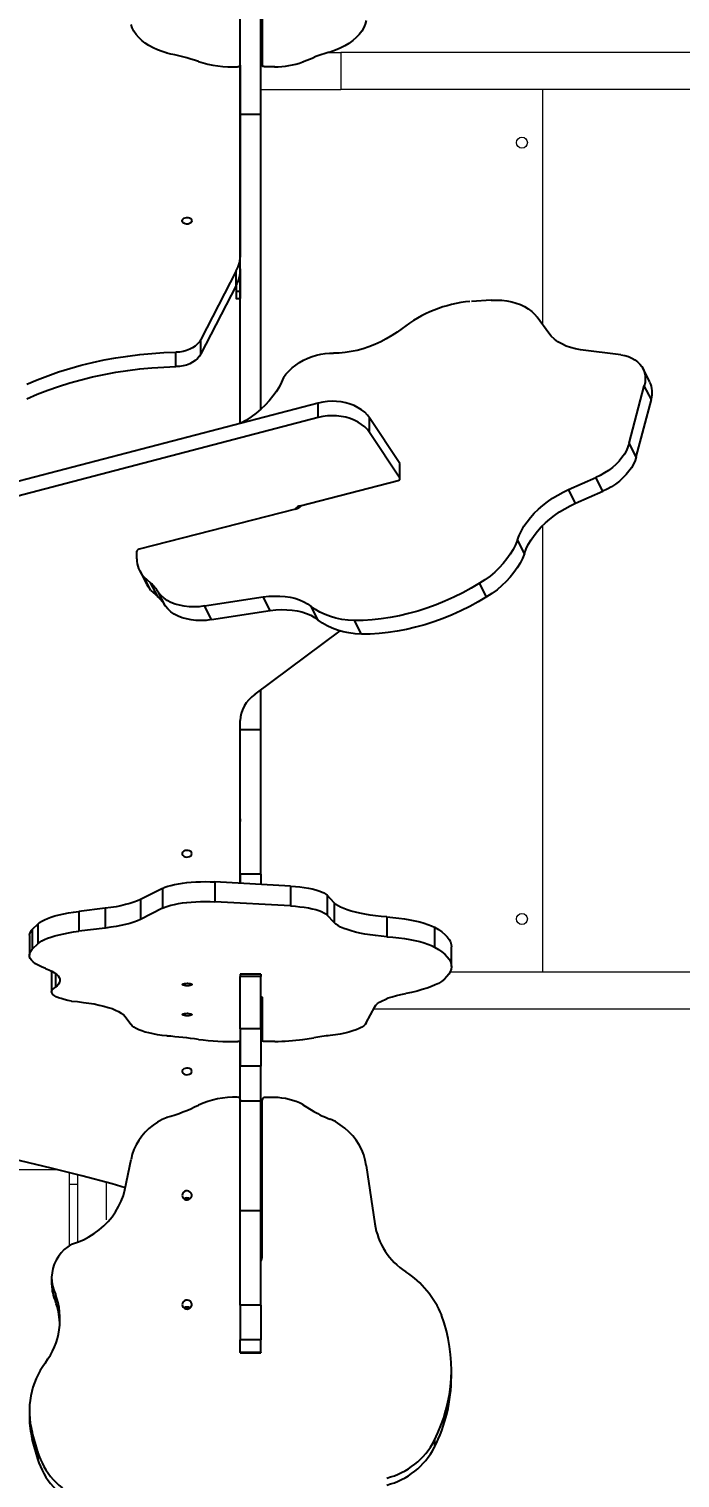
# Model space of a CAD drawing. Header units: millimetres. Extents: x -6879 to 7341, y -8047 to 7187.
# Drawn here: x 159 to 635, y 626 to 1686 of the extents above; entities that cross this region are included whole.
import ezdxf

# ---------------------------------------------------------------- set-up
doc = ezdxf.new("R2010")
doc.units = ezdxf.units.MM
for name, color, linetype in [('DIKOM_ОБЪЕКТ', 7, 'Continuous'), ('DIKOM_РАЗМЕР_ЗОНА', 7, 'Continuous'), ('DIKOM_РАЗМЕР_ОБЪЕКТА', 7, 'Continuous')]:
    doc.layers.add(name, color=color, linetype=linetype)
doc.styles.add('style1', font='arial.ttf', dxfattribs={"width": 0.8})
doc.dimstyles.new('1-50', dxfattribs={"dimtxt": 300, "dimasz": 200, "dimexe": 100, "dimexo": 0, "dimgap": 100, "dimtad": 0, "dimdec": 0, "dimtxsty": 'style1', "dimcen": 0, "dimclrd": 7, "dimclre": 7, "dimadec": 1, "dimazin": 2, "dimtfac": 1, "dimtdec": 0, "dimtmove": 1, "dimatfit": 3, "dimfxl": 0, "dimlwd": 25, "dimlwe": 18, "dimarcsym": 0})

# ---------------------------------------------------------------- blocks, each defined once
blk = doc.blocks.new('A$C65FB368C')
for p, q in [((-563.6, 299.6), (-573.6, 294.5)), ((-550.7, 300.7), (-560.7, 295.5)), ((-508.8, 289.6), (-550.7, 300.7)), ((-518.8, 284.5), (-560.7, 295.5)), ((-508.8, 289.6), (-518.8, 284.5)), ((-583.4, 278.4), (-587.2, 248.9)), ((-483.7, 265.2), (-493.6, 260.1)), ((-474.9, 245.3), (-483.7, 265.2)), ((-484.9, 240.2), (-493.6, 260.1)), ((-474.9, 245.3), (-484.9, 240.2)), ((-599.4, 225.6), (-610.9, 217.2)), ((-438, 207.8), (-448, 202.7)), ((-623.4, 183.5), (-622.5, 169.1)), ((-406.3, 180.2), (-416.3, 175.1)), ((-135.9, 154.4), (-150.4, 154.4)), ((164.1, 154.4), (159, 154.4)), ((-164.6, 142), (-150.1, 142)), ((210.7, 142), (215.8, 142)), ((-492.7, 116.8), (-503.3, 116.8)), ((-503.9, 116.6), (-537.3, 94.6)), ((-493.3, 116.6), (-526.7, 94.6)), ((-493.3, 116.6), (-503.9, 116.6)), ((-473, 43.9), (-491.4, 115.4)), ((-172.2, 107.3), (-157.7, 107.3)), ((-94.7, 92.2), (-106.5, 98.5)), ((9.6, 92.2), (52.4, 98.5)), ((-526.7, 94.6), (-537.3, 94.6)), ((-379.1, 88.7), (-389, 83.6)), ((-335.3, 11), (-381.4, 73)), ((-182.6, 68.7), (-188, 63.6)), ((-182.6, 68.7), (-168.1, 68.7)), ((-168.1, 68.7), (-173.5, 63.6)), ((-797.8, 45.6), (-801.1, 53.8)), ((-537.6, 57), (-548.2, 57)), ((-548.2, 57), (-482.8, -193.1)), ((-537.6, 57), (-472.2, -193.1)), ((-389.4, 56.9), (-399.4, 51.8)), ((-188, 63.6), (-173.5, 63.6)), ((-82.5, 45.6), (-83.8, 53.8)), ((-34.9, 45.6), (-29.9, 53.8)), ((-473.2, 44.6), (-473.1, 44.7)), ((-471.1, 41.7), (-472, 41.7)), ((-470.6, 40.5), (-441.2, -73.9)), ((-194.8, 36.8), (-197.8, -18.5)), ((-194.8, 36.8), (-180.3, 36.8)), ((-180.3, 36.8), (-183.3, -18.5)), ((-794.2, 25.2), (-794.2, 18)), ((-396.3, 21.9), (-406.3, 16.8)), ((-389.7, -21), (-396.3, 21.9)), ((-81, 25.2), (-81, 18)), ((-40.1, 25.2), (-40.1, 18)), ((-873.7, 16), (-795.4, 16)), ((-759.3, 15), (-863.4, 15)), ((-759.3, 15), (-759.3, 0)), ((-543.6, 15), (-759.3, 15)), ((-399.7, -26.1), (-406.3, 16.8)), ((-309.2, 15), (-338.3, 15)), ((-309.2, 15), (-309.2, 0)), ((-203.6, 15), (-309.2, 15)), ((-203.6, 15), (-203.6, 0)), ((-203.6, 15), (-196, 15)), ((-130.2, 15), (-130.2, 0)), ((-130.2, 15), (-128.5, 15)), ((-128.5, 15), (-128.5, 0)), ((-90.4, 15), (-128.5, 15)), ((-113.1, 16), (-81.5, 16)), ((-90.4, 15), (-90.4, 0)), ((-90.4, 15), (-63.1, 15)), ((-63.1, 15), (-63.1, 0)), ((-37.3, 15), (-63.1, 15)), ((76.2, 16), (-38.3, 16)), ((-37.3, 15), (-37.3, 0)), ((42.9, 15), (-37.3, 15)), ((42.9, 15), (42.9, 0)), ((111.9, 15), (42.9, 15)), ((111.9, 15), (111.9, 0)), ((111.9, 15), (137.2, 15)), ((137.2, 15), (137.2, 0)), ((146.6, 15), (137.2, 15)), ((146.6, 15), (146.6, 0)), ((146.6, 15), (146.7, 15)), ((146.7, 0), (146.7, 15)), ((-759.3, 0), (-863.4, 0)), ((-789.3, 0), (-789.3, 0)), ((-784, 0), (-784, 0)), ((-533.3, 0), (-759.3, 0)), ((-656.1, 0), (-658.1, 0)), ((-298.6, 0), (-315.8, 0)), ((-203.6, 0), (-298.6, 0)), ((-196.8, 0), (-261.8, 0)), ((-243.9, 0), (-241.9, 0)), ((-203.6, 0), (-196.8, 0)), ((-130.2, 0), (-128.5, 0)), ((-90.4, 0), (-128.5, 0)), ((-90.4, 0), (-63.1, 0)), ((-37.3, 0), (-63.1, 0)), ((42.9, 0), (-37.3, 0)), ((111.9, 0), (42.9, 0)), ((111.9, 0), (137.2, 0)), ((146.6, 0), (137.2, 0)), ((146.6, 0), (146.7, 0)), ((-795.4, 0), (-657, 0)), ((-646.4, 0), (-657, 0)), ((-646.3, 0), (-630, 0)), ((-644.9, -3), (-594.7, -28.8)), ((-634.3, -3), (-644.9, -3)), ((-634.3, -3), (-584.1, -28.8)), ((-634.3, -3), (-630, -3)), ((-630, -3), (-630, 0)), ((-624.7, -3), (-624.7, 0)), ((-38.4, 0), (-81.5, 0)), ((-389.7, -21), (-399.7, -26.1)), ((-197.8, -18.5), (-183.3, -18.5)), ((-584.1, -28.8), (-594.7, -28.8)), ((-574.8, -47.1), (-585.4, -47.1)), ((-406.6, -60.4), (-416.6, -65.6)), ((-411.1, -65.4), (-406.6, -60.4)), ((-399.6, -54.7), (-409.6, -59.9)), ((-193.1, -56.9), (-178.6, -56.9)), ((-193.1, -56.9), (-184.9, -73)), ((-178.6, -56.9), (-170.4, -73)), ((-425.4, -73.6), (-415.4, -68.4)), ((-411.1, -65.4), (-421.1, -70.5)), ((-421.1, -70.5), (-416.6, -65.6)), ((-184.9, -73), (-170.4, -73)), ((-434.2, -75.7), (-439.3, -75.8)), ((-99.6, -84.4), (-93.5, -79.9)), ((27.4, -84.4), (5.2, -79.9)), ((-178.5, -98.8), (-164, -98.8)), ((-178.5, -98.8), (-176.2, -118.1)), ((-164, -98.8), (-161.7, -118.1)), ((-176.2, -118.1), (-161.7, -118.1)), ((-130.7, -135.2), (-120.7, -135.2)), ((103.9, -135.2), (109, -135.2)), ((-166.9, -148.1), (-152.4, -148.1)), ((-166.9, -148.1), (-163, -152.2)), ((-152.4, -148.1), (-148.5, -152.2)), ((-131.9, -138), (-132.4, -137.9)), ((-131.9, -138), (-117.4, -138)), ((91.9, -138), (97, -138)), ((219.2, -148.1), (204.7, -152.2)), ((224.3, -148.1), (209.9, -152.2)), ((219.2, -148.1), (224.3, -148.1)), ((-163, -152.2), (-148.5, -152.2)), ((-158.7, -154.3), (-144.2, -154.3)), ((189.1, -154.3), (194.2, -154.3)), ((204.7, -152.2), (209.9, -152.2))]:
    blk.add_line(p, q)
at = {"flags": 128}
for points in [[(-583.4, 278.4), (-582.9, 281.3), (-582.2, 283.9), (-581.1, 286.4), (-579.9, 288.6), (-578.4, 290.6), (-576.7, 292.3), (-574.9, 293.7), (-572.8, 294.9), (-570.6, 295.7), (-568.3, 296.1), (-565.8, 296.3), (-563.3, 296.1), (-560.7, 295.5)], [(-508.8, 289.6), (-506.2, 288.8), (-503.5, 287.6), (-500.9, 286.1), (-498.3, 284.3), (-495.8, 282.2), (-493.4, 279.9), (-491.1, 277.3), (-488.9, 274.5), (-487, 271.6), (-485.2, 268.5), (-483.7, 265.2)], [(-518.8, 284.5), (-516.2, 283.6), (-513.5, 282.5), (-510.9, 281), (-508.3, 279.1), (-505.7, 277.1), (-503.3, 274.7), (-501, 272.2), (-498.9, 269.4), (-497, 266.4), (-495.2, 263.3), (-493.6, 260.1)], [(-587.2, 248.9), (-587.9, 245.1), (-588.8, 241.6), (-589.9, 238.3), (-591.4, 235.2), (-593, 232.4), (-595, 229.8), (-597.1, 227.5), (-599.4, 225.6)], [(-438, 207.8), (-441.4, 209.1), (-444.7, 210.7), (-448, 212.7), (-451.2, 214.9), (-454.4, 217.4), (-457.5, 220.2), (-460.5, 223.2), (-463.3, 226.5), (-466, 229.9), (-468.5, 233.6), (-470.9, 237.4), (-473, 241.3), (-474.9, 245.3)], [(-448, 202.7), (-451.3, 204), (-454.7, 205.6), (-458, 207.5), (-461.2, 209.8), (-464.4, 212.3), (-467.5, 215.1), (-470.5, 218.1), (-473.3, 221.3), (-476, 224.8), (-478.5, 228.4), (-480.8, 232.2), (-483, 236.2), (-484.9, 240.2)], [(-623.4, 183.5), (-623.5, 187.5), (-623.4, 191.3), (-622.9, 195), (-622.3, 198.6), (-621.3, 201.9), (-620.2, 205.1), (-618.7, 208), (-617.1, 210.7), (-615.2, 213.2), (-613.1, 215.3), (-610.9, 217.2)], [(-448, 202.7), (-444.5, 201.3), (-441, 199.6), (-437.5, 197.5), (-434.1, 195.1), (-430.8, 192.4), (-427.6, 189.4), (-424.5, 186.2), (-421.6, 182.7), (-418.9, 179), (-416.3, 175.1)], [(-438, 207.8), (-434.5, 206.4), (-431, 204.7), (-427.6, 202.6), (-424.2, 200.2), (-420.8, 197.5), (-417.6, 194.6), (-414.6, 191.3), (-411.6, 187.8), (-408.9, 184.1), (-406.3, 180.2)], [(-416.3, 175.1), (-412.7, 168.9), (-409.3, 162.7), (-406.1, 156.3), (-403.2, 149.7), (-400.6, 143.2), (-398.2, 136.5), (-396, 129.8), (-394.2, 123.1), (-392.6, 116.4), (-391.3, 109.7), (-390.3, 103.1), (-389.6, 96.5), (-389.2, 90), (-389, 83.6)], [(-406.3, 180.2), (-402.7, 174.1), (-399.3, 167.8), (-396.2, 161.4), (-393.2, 154.9), (-390.6, 148.3), (-388.2, 141.6), (-386, 134.9), (-384.2, 128.2), (-382.6, 121.5), (-381.3, 114.8), (-380.3, 108.2), (-379.6, 101.6), (-379.2, 95.1), (-379.1, 88.7)], [(-164.6, 142), (-162.9, 144.9), (-161.2, 147.4), (-159.4, 149.6), (-157.6, 151.3), (-155.8, 152.7), (-154, 153.7), (-152.1, 154.3), (-150.4, 154.4)], [(-150.1, 142), (-148.4, 144.9), (-146.7, 147.4), (-144.9, 149.6), (-143.1, 151.3), (-141.3, 152.7), (-139.5, 153.7), (-137.7, 154.3), (-135.8, 154.4), (-134, 154.2), (-132.1, 153.6), (-130.3, 152.6), (-128.5, 151.2), (-126.7, 149.4), (-124.9, 147.3)], [(-172.2, 107.3), (-171.8, 111.7), (-171.4, 116), (-170.8, 120.2), (-170.1, 124.1), (-169.4, 127.8), (-168.6, 131.3), (-167.7, 134.4), (-166.7, 137.3), (-165.7, 139.8), (-164.6, 142)], [(-157.7, 107.3), (-157.3, 111.7), (-156.9, 116), (-156.3, 120.2), (-155.6, 124.1), (-154.9, 127.8), (-154.1, 131.3), (-153.2, 134.4), (-152.2, 137.3), (-151.2, 139.8), (-150.1, 142)], [(-124.9, 147.3), (-123.6, 145.1), (-122.4, 142.6), (-121.2, 139.8), (-120, 136.6), (-119, 133.1), (-118, 129.3), (-117, 125.3), (-116.2, 121)], [(-602.7, 118.3), (-600, 114.7), (-597.5, 110.8), (-595.1, 106.8), (-593, 102.7), (-591, 98.4), (-589.3, 94.1), (-587.9, 89.8), (-586.7, 85.4), (-585.8, 81), (-585.1, 76.7), (-584.7, 72.4), (-584.6, 68.2)], [(-491.4, 115.4), (-491.5, 115.8), (-491.7, 116.1), (-491.9, 116.4), (-492.2, 116.6), (-492.5, 116.7), (-492.8, 116.8), (-493.1, 116.7), (-493.3, 116.6)], [(-106.5, 98.5), (-107.7, 99.2), (-108.8, 100.4), (-109.9, 101.9), (-110.9, 103.7), (-111.9, 105.9), (-112.9, 108.3), (-113.8, 111.1), (-114.7, 114.2), (-115.5, 117.5), (-116.2, 121)], [(-172.2, 107.3), (-172.6, 103), (-173, 98.9), (-173.5, 94.9), (-174.2, 91.1), (-174.9, 87.5), (-175.6, 84.2), (-176.5, 81), (-177.4, 78.2), (-178.3, 75.7), (-179.3, 73.4), (-180.4, 71.5), (-181.4, 69.9), (-182.6, 68.7)], [(-157.7, 107.3), (-158.1, 103), (-158.5, 98.9), (-159.1, 94.9), (-159.7, 91.1), (-160.4, 87.5), (-161.1, 84.2), (-162, 81), (-162.9, 78.2), (-163.8, 75.7), (-164.8, 73.4), (-165.9, 71.5), (-166.9, 69.9), (-168.1, 68.7)], [(-828.1, 92.2), (-825.5, 91.4), (-822.9, 90.3), (-820.3, 88.8), (-817.9, 87), (-815.6, 84.8), (-813.4, 82.3), (-811.3, 79.5), (-809.5, 76.4), (-807.8, 73.1), (-806.3, 69.6), (-805, 65.8)], [(-537.3, 94.6), (-539.4, 93), (-541.4, 91), (-543.2, 88.7), (-544.8, 86.2), (-546.3, 83.4), (-547.4, 80.4), (-548.4, 77.2), (-549, 73.9), (-549.4, 70.5), (-549.5, 67.1), (-549.4, 63.7), (-548.9, 60.3), (-548.2, 57)], [(-526.7, 94.6), (-528.8, 93), (-530.8, 91), (-532.6, 88.7), (-534.3, 86.2), (-535.7, 83.4), (-536.8, 80.4), (-537.8, 77.2), (-538.4, 73.9), (-538.8, 70.5), (-538.9, 67.1), (-538.8, 63.7), (-538.3, 60.3), (-537.6, 57)], [(-379.1, 88.7), (-379.4, 84), (-380, 79.5), (-380.9, 75.2), (-382, 71), (-383.5, 67.1), (-385.2, 63.5), (-387.2, 60.1), (-389.4, 56.9)], [(-94.7, 92.2), (-93.6, 91.4), (-92.6, 90.3), (-91.6, 88.8), (-90.6, 87), (-89.6, 84.8), (-88.8, 82.3), (-87.9, 79.5), (-87.2, 76.4), (-86.5, 73.1), (-85.9, 69.6), (-85.4, 65.8)], [(9.6, 92.2), (5.7, 91.4), (1.8, 90.3), (-1.9, 88.8), (-5.4, 87), (-8.8, 84.8), (-12, 82.3), (-15, 79.5), (-17.7, 76.4), (-20.2, 73.1), (-22.4, 69.6), (-24.2, 65.8)], [(-389, 83.6), (-389.3, 78.9), (-389.9, 74.4), (-390.8, 70), (-392, 65.9), (-393.5, 62), (-395.2, 58.3), (-397.2, 54.9), (-399.4, 51.8)], [(-566.8, 31.6), (-569.3, 33.4), (-571.6, 35.6), (-573.9, 38), (-575.9, 40.6), (-577.8, 43.4), (-579.6, 46.3), (-581, 49.4), (-582.3, 52.5), (-583.3, 55.7), (-584, 59), (-584.5, 62.1), (-584.7, 65.2), (-584.6, 68.2)], [(-396.3, 21.9), (-396.8, 26), (-397.1, 30.1), (-397, 34.1), (-396.7, 37.9), (-396.2, 41.6), (-395.3, 45.1), (-394.2, 48.4), (-392.9, 51.5), (-391.3, 54.4), (-389.4, 56.9)], [(-194.8, 36.8), (-194.5, 40.3), (-194.2, 43.6), (-193.8, 46.8), (-193.3, 49.8), (-192.7, 52.6), (-192.1, 55.2), (-191.3, 57.5), (-190.6, 59.5), (-189.8, 61.2), (-188.9, 62.5), (-188, 63.6)], [(-180.3, 36.8), (-180, 40.3), (-179.7, 43.6), (-179.3, 46.8), (-178.8, 49.8), (-178.2, 52.6), (-177.6, 55.2), (-176.9, 57.5), (-176.1, 59.5), (-175.3, 61.2), (-174.4, 62.5), (-173.5, 63.6)], [(-406.3, 16.8), (-406.8, 20.9), (-407, 25), (-407, 28.9), (-406.7, 32.8), (-406.1, 36.5), (-405.3, 40), (-404.2, 43.3), (-402.8, 46.4), (-401.2, 49.2), (-399.4, 51.8)], [(-566.8, 31.6), (-563.4, 30.1), (-559.9, 28.4), (-556.5, 26.3), (-553.1, 23.9), (-549.8, 21.2), (-546.7, 18.2), (-543.6, 15), (-540.7, 11.6), (-538, 7.9), (-535.4, 4.1), (-533.6, 1)], [(-794.2, 18), (-794.2, 17.6), (-794.3, 17.2), (-794.4, 16.9), (-794.5, 16.6), (-794.7, 16.3), (-795, 16.2), (-795.2, 16), (-795.4, 16)], [(-335.3, 11), (-333.3, 8.5), (-331.1, 6.3), (-328.8, 4.4), (-326.3, 2.9), (-323.8, 1.6), (-321.1, 0.7), (-318.5, 0.2), (-315.8, 0)], [(-113.9, 15), (-113.7, 15.5), (-113.4, 15.9), (-113.1, 16)], [(-81, 18), (-81, 17.6), (-81.1, 17.2), (-81.1, 16.9), (-81.2, 16.6), (-81.3, 16.3), (-81.3, 16.2), (-81.4, 16), (-81.5, 16)], [(-795.4, 0), (-795.1, 0), (-794.9, -0.1), (-794.7, -0.3), (-794.5, -0.6), (-794.3, -0.8), (-794.2, -1.2), (-794.1, -1.5), (-794.1, -1.9)], [(-81.5, 0), (-81.4, 0), (-81.3, -0.1), (-81.2, -0.3), (-81.2, -0.6), (-81.1, -0.8), (-81.1, -1.2), (-81, -1.5), (-81, -1.9)], [(-630, 0), (-628.3, 0), (-626.9, 0), (-625.8, 0), (-625.1, 0), (-624.7, 0), (-624.7, 0)], [(-630, -3), (-628.3, -3), (-626.9, -3), (-625.8, -3), (-625.1, -3), (-624.7, -3), (-624.7, -3)], [(-389.7, -21), (-389.2, -24.9), (-389, -28.7), (-389.1, -32.4), (-389.5, -36), (-390.2, -39.4), (-391.1, -42.6), (-392.3, -45.5), (-393.8, -48.3), (-395.5, -50.7), (-397.5, -52.9), (-399.6, -54.7)], [(-193.1, -56.9), (-193.9, -55.1), (-194.6, -53.1), (-195.3, -50.7), (-195.9, -48.1), (-196.4, -45.3), (-196.9, -42.3), (-197.3, -39.2), (-197.6, -35.9), (-197.8, -32.4), (-197.9, -29), (-198, -25.5), (-197.9, -22), (-197.8, -18.5)], [(-178.6, -56.9), (-179.4, -55.1), (-180.1, -53.1), (-180.8, -50.7), (-181.4, -48.1), (-181.9, -45.3), (-182.4, -42.3), (-182.8, -39.2), (-183.1, -35.9), (-183.3, -32.4), (-183.5, -29), (-183.5, -25.5), (-183.4, -22), (-183.3, -18.5)], [(-594.7, -28.8), (-593, -29.9), (-591.4, -31.3), (-589.9, -33), (-588.6, -34.9), (-587.5, -37), (-586.6, -39.4), (-586, -41.8), (-585.5, -44.4), (-585.4, -47.1)], [(-584.1, -28.8), (-582.4, -29.9), (-580.8, -31.3), (-579.3, -33), (-578, -34.9), (-576.9, -37), (-576, -39.4), (-575.4, -41.8), (-575, -44.4), (-574.8, -47.1)], [(-399.7, -26.1), (-399.2, -30), (-399, -33.8), (-399.1, -37.5), (-399.5, -41.1), (-400.2, -44.5), (-401.1, -47.7), (-402.3, -50.7), (-403.8, -53.4), (-405.5, -55.8), (-407.4, -58), (-409.6, -59.9)], [(-681.5, -35.5), (-680.7, -35.7), (-680, -36.2), (-679.5, -37.1), (-679.1, -38.1), (-679.1, -39.3), (-679.3, -40.4), (-679.7, -41.4), (-680.4, -42.1), (-681.1, -42.5), (-681.9, -42.5), (-682.7, -42.1), (-683.4, -41.4), (-683.8, -40.4), (-684, -39.3), (-683.9, -38.1), (-683.6, -37.1), (-683.1, -36.2), (-682.3, -35.7), (-681.5, -35.5)], [(-218.5, -35.5), (-219.3, -35.7), (-220, -36.2), (-220.5, -37.1), (-220.9, -38.1), (-220.9, -39.3), (-220.7, -40.4), (-220.3, -41.4), (-219.6, -42.1), (-218.9, -42.5), (-218.1, -42.5), (-217.3, -42.1), (-216.6, -41.4), (-216.2, -40.4), (-216, -39.3), (-216.1, -38.1), (-216.4, -37.1), (-216.9, -36.2), (-217.7, -35.7), (-218.5, -35.5)], [(-122.8, -42.5), (-123.1, -42.3), (-123.3, -41.8), (-123.5, -40.9), (-123.6, -39.9), (-123.7, -38.7), (-123.6, -37.6), (-123.4, -36.6), (-123.2, -35.9), (-122.9, -35.5), (-122.6, -35.5), (-122.3, -35.9), (-122.1, -36.6), (-121.9, -37.6), (-121.9, -38.7), (-121.9, -39.9), (-122, -40.9), (-122.2, -41.8), (-122.5, -42.3), (-122.8, -42.5)], [(-100.8, -42.5), (-101.1, -42.3), (-101.3, -41.8), (-101.5, -40.9), (-101.6, -39.9), (-101.7, -38.7), (-101.6, -37.6), (-101.4, -36.6), (-101.2, -35.9), (-100.9, -35.5), (-100.6, -35.5), (-100.3, -35.9), (-100.1, -36.6), (-99.9, -37.6), (-99.9, -38.7), (-99.9, -39.9), (-100, -40.9), (-100.2, -41.8), (-100.5, -42.3), (-100.8, -42.5)], [(-59.2, -35.5), (-60, -35.7), (-60.7, -36.2), (-61.2, -37.1), (-61.6, -38.1), (-61.6, -39.3), (-61.4, -40.4), (-61, -41.4), (-60.3, -42.1), (-59.6, -42.4), (-58.8, -42.4), (-58, -42.1), (-57.3, -41.4), (-56.9, -40.4), (-56.7, -39.3), (-56.8, -38.1), (-57.1, -37.1), (-57.6, -36.2), (-58.4, -35.7), (-59.2, -35.5)], [(31.5, -42.5), (32.6, -42.3), (33.5, -41.8), (34.3, -40.9), (34.7, -39.9), (34.8, -38.7), (34.5, -37.6), (33.9, -36.6), (33.1, -35.9), (32.1, -35.5), (31, -35.5), (30, -35.9), (29.1, -36.6), (28.5, -37.6), (28.2, -38.7), (28.3, -39.9), (28.8, -40.9), (29.5, -41.8), (30.4, -42.3), (31.5, -42.5)], [(111.4, -42.5), (112.5, -42.3), (113.4, -41.8), (114.1, -40.9), (114.6, -39.9), (114.7, -38.7), (114.4, -37.6), (113.8, -36.6), (113, -35.9), (111.9, -35.5), (110.8, -35.5), (109.8, -35.9), (109, -36.6), (108.4, -37.6), (108.1, -38.7), (108.2, -39.9), (108.6, -40.9), (109.4, -41.8), (110.3, -42.3), (111.4, -42.5)], [(-561.9, -156.2), (-565.2, -148.6), (-568.2, -140.8), (-571, -132.9), (-573.5, -124.8), (-575.8, -116.5), (-577.9, -108.1), (-579.7, -99.6), (-581.3, -91), (-582.6, -82.3), (-583.7, -73.6), (-584.5, -64.8), (-585.1, -55.9), (-585.4, -47.1)], [(-551.3, -156.2), (-554.6, -148.6), (-557.6, -140.8), (-560.4, -132.9), (-562.9, -124.8), (-565.2, -116.5), (-567.3, -108.1), (-569.1, -99.6), (-570.7, -91), (-572, -82.3), (-573.1, -73.6), (-573.9, -64.8), (-574.5, -55.9), (-574.8, -47.1)], [(-804.2, -53.6), (-805.3, -57.2), (-806.6, -60.6), (-808.1, -63.8), (-809.7, -66.8), (-811.6, -69.6), (-813.5, -72.1), (-815.7, -74.3), (-817.9, -76.2), (-820.2, -77.8), (-822.7, -79), (-825.1, -79.9)], [(-85.1, -53.6), (-85.5, -57.2), (-86, -60.6), (-86.6, -63.8), (-87.3, -66.8), (-88, -69.6), (-88.8, -72.1), (-89.7, -74.3), (-90.6, -76.2), (-91.5, -77.8), (-92.5, -79), (-93.5, -79.9)], [(-25.5, -53.6), (-23.9, -57.2), (-22, -60.6), (-19.8, -63.8), (-17.4, -66.8), (-14.7, -69.6), (-11.8, -72.1), (-8.7, -74.3), (-5.4, -76.2), (-2, -77.8), (1.5, -79), (5.2, -79.9)], [(-184.9, -73), (-183.9, -75.3), (-182.9, -77.9), (-182, -80.7), (-181.2, -83.9), (-180.4, -87.3), (-179.7, -90.9), (-179.1, -94.8), (-178.5, -98.8)], [(-170.4, -73), (-169.4, -75.3), (-168.4, -77.9), (-167.5, -80.7), (-166.7, -83.9), (-165.9, -87.3), (-165.2, -90.9), (-164.6, -94.8), (-164, -98.8)], [(-110.6, -123.4), (-110.2, -119.1), (-109.7, -114.8), (-109.1, -110.7), (-108.5, -106.9), (-107.7, -103.2), (-106.9, -99.8), (-106, -96.6), (-105.1, -93.8), (-104.1, -91.2), (-103, -89), (-101.9, -87.1), (-100.8, -85.5), (-99.6, -84.4)], [(25.9, -84.1), (23.2, -93.8), (17.3, -116), (11.6, -138.3), (6.2, -160.7), (1, -183.2), (-4, -205.8), (-8.7, -228.5), (-13.2, -251.3), (-17.4, -274.3), (-21.4, -297.3), (-25.2, -320.3), (-28.7, -343.5), (-31.9, -366.7), (-34.9, -390), (-37.7, -413.4), (-40.2, -436.8), (-42.5, -460.3), (-44.5, -483.8), (-46.3, -507.3), (-47.8, -530.9)], [(67.2, -123.4), (65.8, -119.1), (64, -114.8), (61.9, -110.7), (59.5, -106.9), (56.8, -103.2), (53.9, -99.8), (50.6, -96.6), (47.2, -93.8), (43.6, -91.2), (39.7, -89), (35.7, -87.1), (31.6, -85.5), (27.4, -84.4)], [(-166.9, -148.1), (-168, -146.8), (-169.1, -145.2), (-170.1, -143.3), (-171.1, -141), (-172, -138.5), (-172.9, -135.6), (-173.7, -132.6), (-174.4, -129.2), (-175.1, -125.7), (-175.7, -122), (-176.2, -118.1)], [(-152.4, -148.1), (-153.5, -146.8), (-154.6, -145.2), (-155.6, -143.3), (-156.6, -141), (-157.5, -138.5), (-158.4, -135.6), (-159.2, -132.6), (-159.9, -129.2), (-160.6, -125.7), (-161.2, -122), (-161.7, -118.1)], [(-110.6, -123.4), (-111.1, -126.2), (-111.7, -128.8), (-112.4, -131.1), (-113.1, -133.1), (-113.8, -134.8), (-114.7, -136.1), (-115.5, -137.1), (-116.4, -137.7), (-117.3, -138), (-118.1, -137.8), (-119, -137.3), (-119.9, -136.5), (-120.7, -135.2)], [(67.2, -123.4), (69.1, -126.2), (71.2, -128.8), (73.6, -131.1), (76.2, -133.1), (79, -134.8), (81.9, -136.1), (85, -137.1), (88.2, -137.7), (91.4, -138), (94.6, -137.8), (97.8, -137.3), (100.9, -136.5), (103.9, -135.2)], [(-134.5, -142.6), (-133.5, -140.1), (-132.4, -137.9), (-131.3, -136), (-130.2, -134.5), (-129, -133.3), (-127.8, -132.5), (-126.6, -132.1), (-125.4, -132), (-124.2, -132.2), (-123, -132.9), (-121.8, -133.9), (-120.7, -135.2)], [(-134.5, -142.6), (-135.6, -145.4), (-136.8, -147.8), (-138, -149.9), (-139.3, -151.5), (-140.6, -152.8), (-141.9, -153.7), (-143.2, -154.2), (-144.5, -154.3), (-145.9, -154), (-147.2, -153.3), (-148.5, -152.2)]]:
    blk.add_lwpolyline(points, dxfattribs=at)
for centre, radius, start, end in [((-555.9, 283.9), 17.5, 72.9201, 116.0284), ((-528.6, 176.7), 94.3, 185.284, 218.2085), ((159, 40.5), 113.9, 63.0036, 110.4307), ((164, 39.8), 114.6, 63.0857, 89.9269), ((146.7, 81.8), 71.1, 112.7589, 146.5036), ((185.7, 93.9), 54.3, 14.1912, 62.5329), ((190.8, 93.9), 54.3, 14.1912, 62.5329), ((-503.3, 115.7), 1.09, 90.6315, 124.1839), ((44.5, 149.1), 51.3, 278.8154, 326.7975), ((-727.9, 84.3), 79.3, 193.4587, 202.5994), ((87.3, 82.3), 173.5, 185.4572, 189.4646), ((-84.1, 87), 63.5, 328.5171, 340.552), ((-857.2, 24.8), 63, 0.3037, 19.3722), ((-479.1, 38.3), 8.77, 14.5025, 47.4282), ((-467.8, 44.8), 5.23, 189.903, 237.7704), ((-231, 25.1), 149.9, 0.0372, 7.9356), ((5.4, 24.5), 45.5, 152.3023, 179.1759), ((-38.2, 17.9), 1.95, 177.7034, 267.9027), ((76.2, 10.6), 5.37, 54.4412, 89.928), ((-657.2, -26.3), 26.4, 62.2505, 89.6507), ((-646.6, -26.3), 26.4, 62.2505, 89.6507), ((-38.3, -1.9), 1.95, 91.9759, 179.8392), ((-882.5, -4.5), 88.4, 342.7761, 1.6559), ((-294.4, -4.6), 213.4, 352.9828, 0.7269), ((22.5, -4.3), 62.8, 177.8567, 204.796), ((-646.1, -83.4), 160.8, 160.8338, 169.3443), ((280.1, -81.1), 366.2, 172.0679, 175.6999), ((-143.9, -86.5), 122.8, 15.5058, 27.0636), ((37, -39), 3.67, 142.9156, 217.0844), ((38.2, -39), 4.65, 151.523, 208.477), ((116.9, -39), 3.67, 142.9155, 217.0845), ((118.1, -39), 4.65, 151.5229, 208.4771), ((-395.4, -84.4), 28.3, 120.0668, 138.4393), ((-385.4, -79.3), 28.3, 120.0668, 138.4393), ((-438.8, -73.5), 2.4, 190.2116, 258.9818), ((-434.4, -56.2), 19.6, 270.4091, 312.7179), ((-424.3, -51.2), 19.3, 297.2366, 312.9396), ((204.1, -97.5), 52.9, 286.4827, 337.1333), ((209.3, -97.5), 52.9, 286.4827, 337.1333), ((97, -110.3), 27.6, 270.0594, 295.7607), ((122.1, -184.7), 52.8, 52.8586, 110.2389), ((127.3, -184.6), 52.6, 92.8379, 110.3368), ((189.1, -95.8), 58.5, 233.134, 285.5013), ((-158.4, -148.6), 5.82, 218.4214, 267.505), ((194.2, -96.2), 58.1, 270.0086, 285.6123)]:
    blk.add_arc(centre, radius, start, end)
blk = doc.blocks.new('A$C5DEC43E6')
at = {"color": 7, "linetype": 'Continuous', "lineweight": 15, "rotation": 270}
blk.add_blockref('A$C65FB368C', (448, -450), dxfattribs=at)
blk = doc.blocks.new('*D19')
at = {"layer": 'Defpoints', "color": 0, "transparency": 16777216}
for p in [(5624, 6094.3), (-4435.4, 2864.3), (5624, -2640.1)]:
    blk.add_point(p, dxfattribs=at)
at = {"layer": 'DIKOM_РАЗМЕР_ОБЪЕКТА', "color": 7, "lineweight": 18, "transparency": 16777216}
for p, q in [((-4435.4, 2864.3), (-4435.4, 6194.3)), ((5624, -2640.1), (5624, 6194.3))]:
    blk.add_line(p, q, dxfattribs=at)
at = {"layer": 'DIKOM_РАЗМЕР_ОБЪЕКТА', "color": 7, "lineweight": 25, "transparency": 16777216}
for p, q in [((-4235.4, 6094.3), (2113.7, 6094.3)), ((5424, 6094.3), (3193.5, 6094.3))]:
    blk.add_line(p, q, dxfattribs=at)
at = {"layer": 'DIKOM_РАЗМЕР_ОБЪЕКТА', "color": 7, "transparency": 16777216}
for points in [[(-4235.4, 6127.6), (-4235.4, 6060.9), (-4435.4, 6094.3)], [(5424, 6127.6), (5424, 6060.9), (5624, 6094.3)]]:
    blk.add_solid(points, dxfattribs=at)
at = {"layer": 'DIKOM_РАЗМЕР_ОБЪЕКТА', "color": 0, "transparency": 16777216, "insert": (2653.6, 6094.3), "char_height": 300, "attachment_point": 5, "style": 'style1'}
blk.add_mtext('10100', dxfattribs=at)
blk = doc.blocks.new('*D17')
at = {"layer": 'Defpoints', "color": 0, "transparency": 16777216}
for p in [(-5935.4, 6990.3), (-5935.4, 998.3), (7340.8, -2830.9)]:
    blk.add_point(p, dxfattribs=at)
at = {"layer": 'DIKOM_РАЗМЕР_ЗОНА', "color": 7, "lineweight": 18, "transparency": 16777216}
for p, q in [((-5935.4, 998.3), (-5935.4, 7090.3)), ((7340.8, -2830.9), (7340.8, 7090.3))]:
    blk.add_line(p, q, dxfattribs=at)
at = {"layer": 'DIKOM_РАЗМЕР_ЗОНА', "color": 7, "lineweight": 25, "transparency": 16777216}
for p, q in [((-5735.4, 6990.3), (2016.7, 6990.3)), ((7140.8, 6990.3), (3096.5, 6990.3))]:
    blk.add_line(p, q, dxfattribs=at)
at = {"layer": 'DIKOM_РАЗМЕР_ЗОНА', "color": 7, "transparency": 16777216}
for points in [[(-5735.4, 7023.6), (-5735.4, 6956.9), (-5935.4, 6990.3)], [(7140.8, 7023.6), (7140.8, 6956.9), (7340.8, 6990.3)]]:
    blk.add_solid(points, dxfattribs=at)
at = {"layer": 'DIKOM_РАЗМЕР_ЗОНА', "color": 0, "transparency": 16777216, "insert": (2556.6, 6990.3), "char_height": 300, "attachment_point": 5, "style": 'style1'}
blk.add_mtext('13300', dxfattribs=at)

msp = doc.modelspace()

# ---------------------------------------------------------------- linework, layer by layer
at = {"layer": 'DIKOM_ОБЪЕКТ', "color": 7, "linetype": 'Continuous', "lineweight": 15}
for p, q in [((378.1, 1668.9), (387.2, 1668.9)), ((387.2, 1668.9), (387.2, 1641.9)), ((1201.4, 1668.9), (387.2, 1668.9)), ((328.6, 1641.9), (387.2, 1641.9)), ((1201.4, 1641.9), (387.2, 1641.9)), ((534.6, 1641.9), (534.6, 1469.9)), ((534.6, 1322.5), (534.6, 995.9)), ((1201.4, 995.9), (467, 995.9)), ((1201.4, 968.9), (411.1, 968.9)), ((179.7, 851.4), (-453.4, 851.4)), ((188.6, 840.9), (188.6, 849.2)), ((188.6, 795.9), (188.6, 840.9)), ((188.6, 840.9), (194.6, 840.9)), ((194.6, 847.6), (194.6, 798.4)), ((215.6, 842.1), (215.6, 814.7))]:
    msp.add_line(p, q, dxfattribs=at)
for centre in [(519.6, 1602.9), (519.6, 1034.9)]:
    msp.add_circle(centre, 4, dxfattribs=at)

# ---------------------------------------------------------------- block references
msp.add_blockref('A$C5DEC43E6', (-134.4, 1314.2), dxfattribs=at)

# ---------------------------------------------------------------- dimensions: what is measured, and where the dimension line sits
at = {"layer": 'DIKOM_РАЗМЕР_ЗОНА'}
dim = msp.add_linear_dim(base=(-5935.4, 6990.3), p1=(7340.8, -2830.9), p2=(-5935.4, 998.3), text='13300', dimstyle='1-50', override={"dimscale": 1, "dimtix": 0, "dimtofl": 1, "dimtmove": 1, "dimatfit": 3}, dxfattribs=at)
dim.commit()
dim.dimension.update_dxf_attribs({"geometry": '*D17', "text_midpoint": (2556.6, 6990.3), "dimtype": 160})
at = {"layer": 'DIKOM_РАЗМЕР_ОБЪЕКТА'}
dim = msp.add_linear_dim(base=(5624, 6094.3), p1=(-4435.4, 2864.3), p2=(5624, -2640.1), text='10100', dimstyle='1-50', override={"dimscale": 1, "dimtix": 0, "dimtofl": 1, "dimtmove": 1, "dimatfit": 3}, dxfattribs=at)
dim.commit()
dim.dimension.update_dxf_attribs({"geometry": '*D19', "text_midpoint": (2653.6, 6094.3), "dimtype": 160})

doc.saveas('drawing.dxf')
